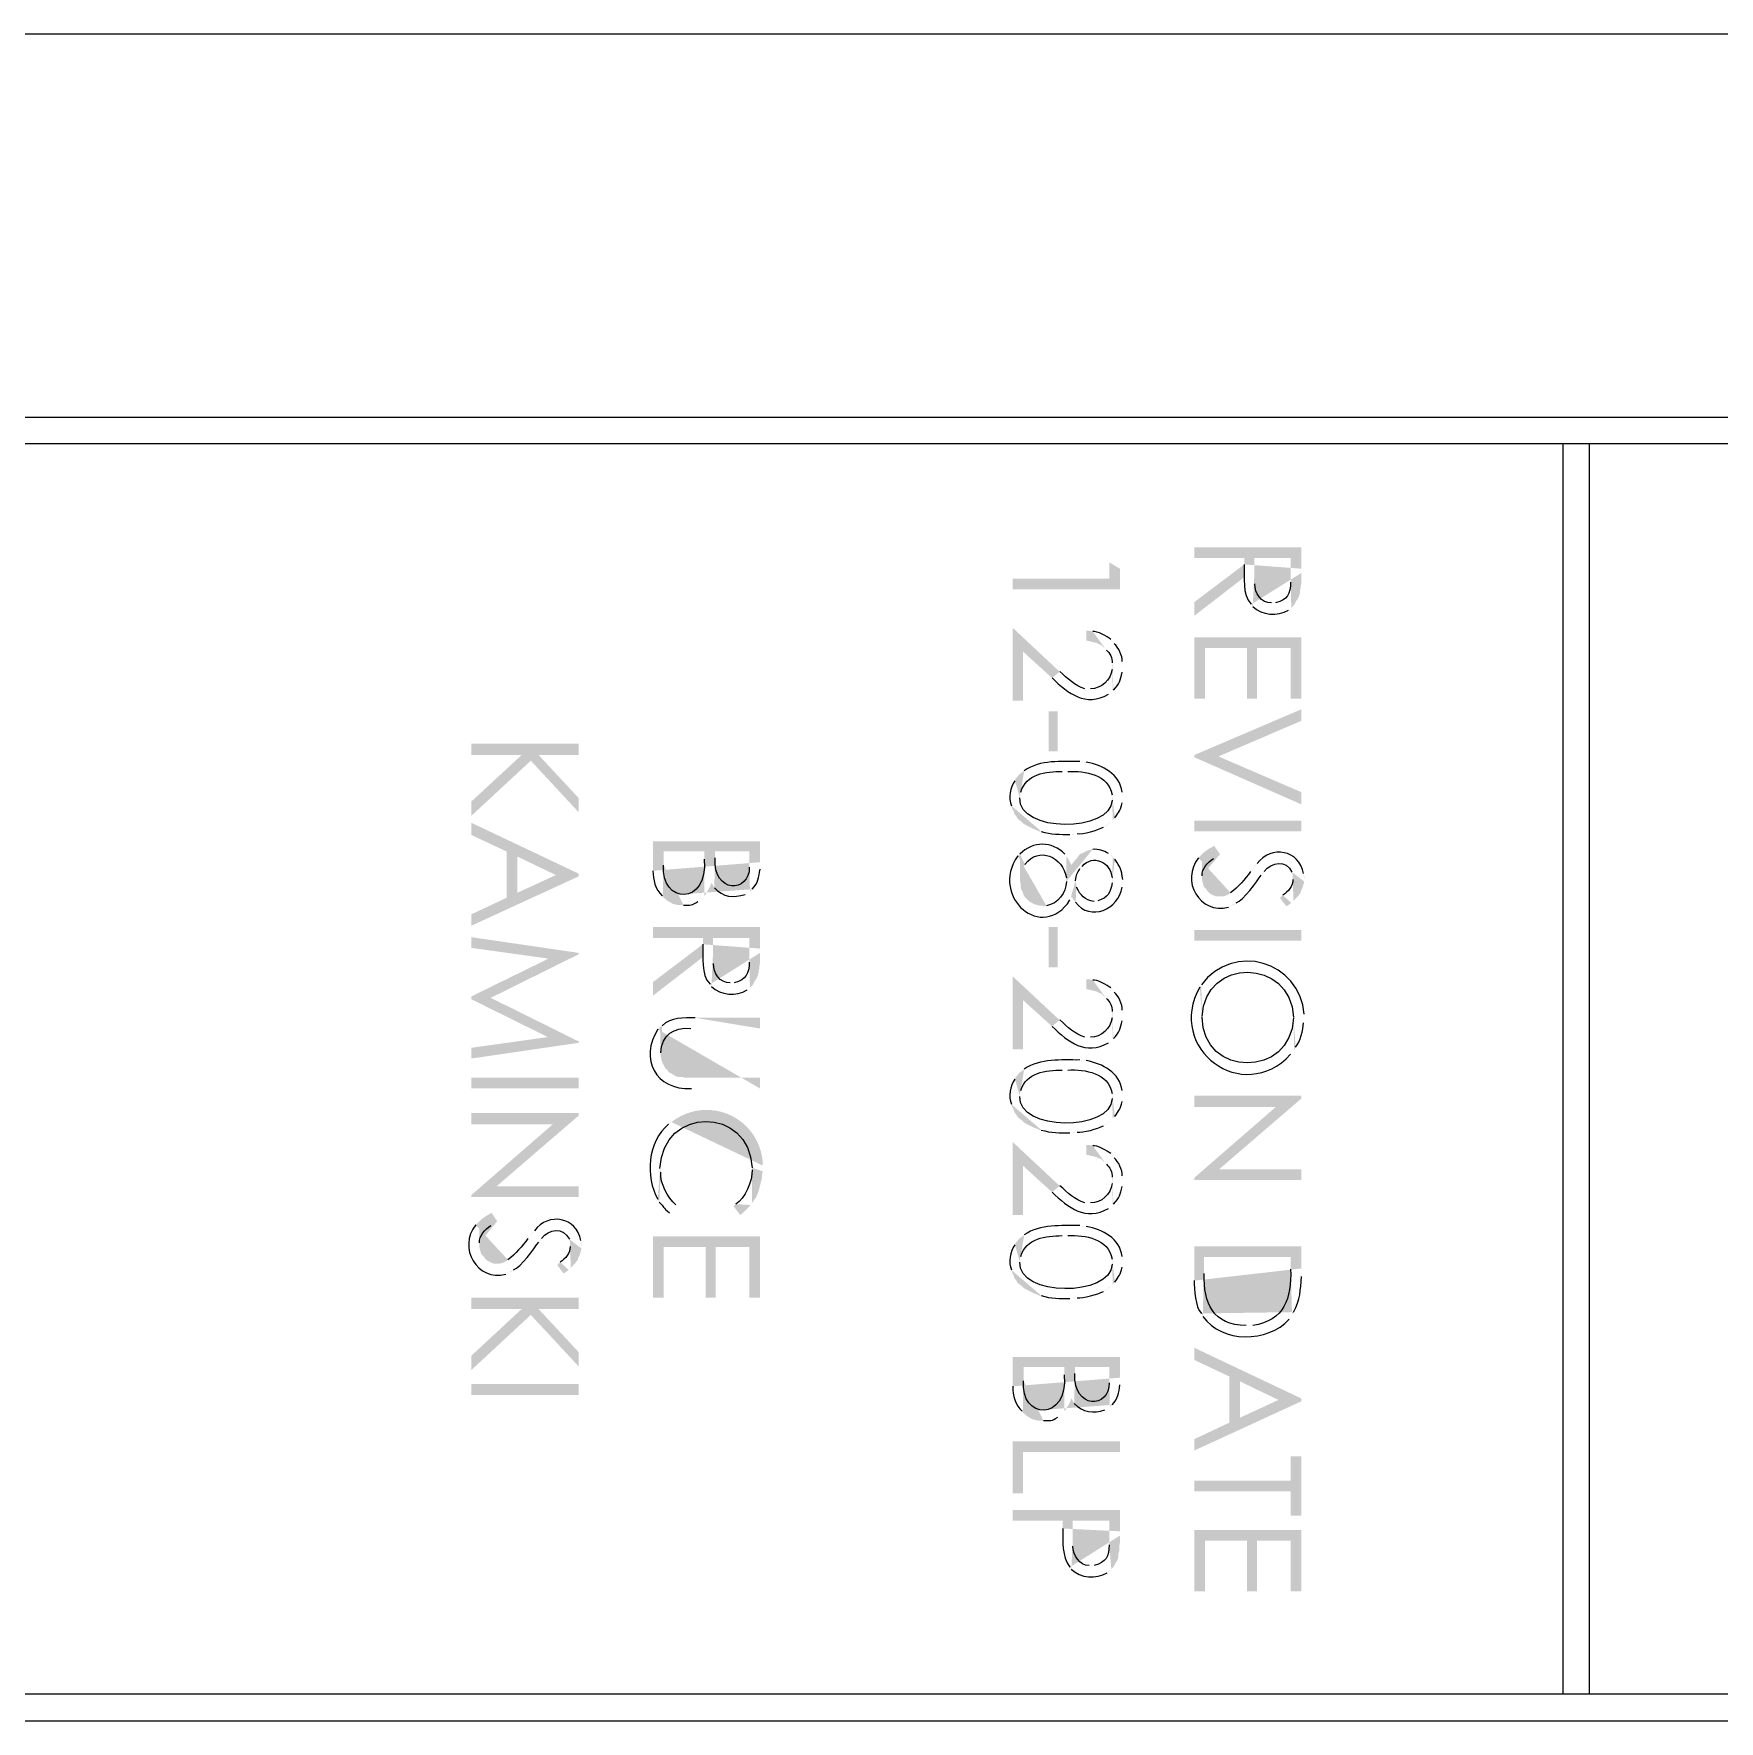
# Model space of a CAD drawing. Header units: inches. Extents: x -167 to 6071, y -6287 to -2731.
# Drawn here: x 1314.3 to 1440.1, y -6287.3 to -6161.3 of the extents above; entities that cross this region are included whole.
import ezdxf

# ---------------------------------------------------------------- set-up
doc = ezdxf.new("R2010")
doc.units = ezdxf.units.IN
doc.header["$LTSCALE"] = 96
doc.header["$MEASUREMENT"] = 0
doc.layers.add('PDF_Geometry', color=7, linetype='Continuous', true_color=0x4a4a4a)
doc.layers.add('PDF_Solid Fills', color=7, linetype='Continuous')

msp = doc.modelspace()

# ---------------------------------------------------------------- hatches: boundary and pattern name
at = {"layer": 'PDF_Solid Fills', "transparency": 33554559}
h = msp.add_hatch(color=256, dxfattribs=at)
h.paths.add_polyline_path([(1408.92, -6201.22), (1408.92, -6199.62), (1400.92, -6199.62), (1400.92, -6200.42), (1404.65, -6200.42), (1404.65, -6200.9)], flags=0)
h.paths.add_polyline_path([(1405.18, -6203.88), (1405.29, -6204.04), (1405.4, -6201.8), (1405.4, -6200.42), (1408.12, -6200.42), (1408.12, -6201.8), (1408.17, -6204.15), (1408.33, -6203.99), (1408.44, -6203.83), (1408.54, -6203.62), (1408.65, -6203.46), (1408.76, -6203.24), (1408.81, -6203.03), (1408.81, -6202.87), (1408.86, -6202.71), (1408.86, -6202.55), (1408.92, -6202.34), (1408.92, -6201.54)], flags=0)
for points in [[(1395.37, -6202.76), (1395.37, -6201.22), (1394.57, -6200.74), (1394.57, -6201.96), (1387.37, -6201.96), (1387.37, -6202.76)], [(1408.92, -6210.92), (1408.92, -6206.34), (1400.92, -6206.34), (1400.92, -6210.92), (1401.72, -6210.92), (1401.72, -6207.14), (1404.86, -6207.14), (1404.86, -6210.92), (1405.61, -6210.92), (1405.61, -6207.14), (1408.12, -6207.14), (1408.12, -6210.92)], [(1354.94, -6215.14), (1354.94, -6214.28), (1346.94, -6214.28), (1346.94, -6215.14), (1350.68, -6215.14), (1351.37, -6215.56), (1351.96, -6215.14)], [(1408.92, -6218.82), (1408.92, -6217.91), (1402.73, -6215.24), (1400.92, -6215.14), (1400.92, -6215.3)], [(1354.94, -6224.2), (1354.94, -6223.99), (1346.94, -6220.2), (1346.94, -6221.11), (1349.56, -6222.34), (1349.56, -6225.8), (1350.36, -6222.71), (1353.24, -6224.1)], [(1354.94, -6224.2), (1353.24, -6224.1), (1350.36, -6225.43), (1350.36, -6222.71), (1349.56, -6225.8), (1346.94, -6227.03), (1346.94, -6227.88)], [(1354.94, -6230.02), (1354.94, -6229.91), (1346.94, -6228.74), (1346.94, -6229.54), (1352.7, -6230.34)], [(1354.94, -6236.63), (1354.94, -6236.52), (1348.38, -6233.27), (1346.94, -6233.16), (1346.94, -6233.38), (1352.65, -6236.2)], [(1408.92, -6240.79), (1408.92, -6240.58), (1400.92, -6240.58), (1400.92, -6241.43), (1407, -6241.43)], [(1354.94, -6242.07), (1354.94, -6241.86), (1346.94, -6241.86), (1346.94, -6242.71), (1353.02, -6242.71)], [(1408.92, -6246.87), (1408.92, -6246.07), (1402.78, -6246.07), (1400.92, -6246.71), (1400.92, -6246.87)], [(1354.94, -6248.15), (1354.94, -6247.35), (1348.81, -6247.35), (1346.94, -6247.99), (1346.94, -6248.15)], [(1368.49, -6255.67), (1368.49, -6251.08), (1360.49, -6251.08), (1360.49, -6255.67), (1361.29, -6255.67), (1361.29, -6251.88), (1364.44, -6251.88), (1364.44, -6255.67), (1365.18, -6255.67), (1365.18, -6251.88), (1367.69, -6251.88), (1367.69, -6255.67)], [(1354.94, -6256.52), (1354.94, -6255.67), (1346.94, -6255.67), (1346.94, -6256.52), (1350.68, -6256.52), (1351.37, -6256.95), (1351.96, -6256.52)], [(1408.92, -6263.4), (1408.92, -6263.19), (1400.92, -6259.4), (1400.92, -6260.31), (1403.53, -6261.54), (1403.53, -6265), (1404.33, -6261.91), (1407.21, -6263.3)], [(1408.92, -6263.4), (1407.21, -6263.3), (1404.33, -6264.63), (1404.33, -6261.91), (1403.53, -6265), (1400.92, -6266.23), (1400.92, -6267.08)], [(1395.37, -6267.19), (1395.37, -6266.39), (1387.37, -6266.39), (1387.37, -6270.28), (1388.12, -6270.28), (1388.12, -6267.19)], [(1408.92, -6271.94), (1408.92, -6267.51), (1408.12, -6267.51), (1408.12, -6269.32), (1400.92, -6269.32), (1400.92, -6270.12), (1408.12, -6270.12), (1408.12, -6271.94)], [(1408.92, -6277.59), (1408.92, -6273), (1400.92, -6273), (1400.92, -6277.59), (1401.72, -6277.59), (1401.72, -6273.8), (1404.86, -6273.8), (1404.86, -6277.59), (1405.61, -6277.59), (1405.61, -6273.8), (1408.12, -6273.8), (1408.12, -6277.59)]]:
    msp.add_hatch(color=256, dxfattribs=at).paths.add_polyline_path(points)
h = msp.add_hatch(color=256, dxfattribs=at)
h.paths.add_polyline_path([(1408.17, -6204.15), (1408.12, -6201.8), (1408.12, -6202.23)], flags=0)
h.paths.add_polyline_path([(1407, -6203.78), (1406.68, -6203.78)], flags=0)
h.paths.add_polyline_path([(1405.45, -6202.34), (1405.4, -6202.07), (1405.4, -6201.8), (1405.29, -6204.04)], flags=0)
h.paths.add_polyline_path([(1407.96, -6204.31), (1408.12, -6204.2)], flags=0)
h = msp.add_hatch(color=256, dxfattribs=at)
h.paths.add_polyline_path([(1394.84, -6210.28), (1394.84, -6208.47), (1394.84, -6208.52), (1394.78, -6208.74)], flags=0)
h.paths.add_polyline_path([(1393.18, -6210.18), (1392.76, -6210.18)], flags=0)
h.paths.add_polyline_path([(1390.89, -6208.9), (1390.68, -6208.74), (1387.37, -6205.64), (1387.37, -6211.08), (1388.12, -6211.08), (1388.12, -6207.4), (1390.3, -6209.38)], flags=0)
h.paths.add_polyline_path([(1394.52, -6210.6), (1394.68, -6210.44)], flags=0)
h = msp.add_hatch(color=256, dxfattribs=at)
h.paths.add_polyline_path([(1395.58, -6208.52), (1395.58, -6208.36), (1395.53, -6208.15)], flags=0)
h.paths.add_polyline_path([(1394.94, -6206.82), (1394.78, -6206.66), (1394.68, -6206.5)], flags=0)
h.paths.add_polyline_path([(1393.34, -6205.91), (1393.08, -6205.86), (1392.86, -6205.86), (1392.86, -6206.6), (1392.92, -6206.6), (1393.18, -6206.66), (1393.4, -6206.71), (1393.61, -6206.76), (1393.82, -6206.87), (1393.98, -6206.92), (1394.14, -6207.08), (1394.3, -6207.19), (1394.36, -6207.3)], flags=0)
h.paths.add_polyline_path([(1394.78, -6208.26), (1394.84, -6208.47), (1394.84, -6210.28), (1394.89, -6210.28)], flags=0)
h.paths.add_polyline_path([(1395.53, -6208.95), (1395.58, -6208.74)], flags=0)
h = msp.add_hatch(color=256, dxfattribs=at)
h.paths.add_polyline_path([(1395.58, -6218.28), (1395.58, -6218.12), (1395.53, -6217.91)], flags=0)
h.paths.add_polyline_path([(1392.86, -6215.67), (1392.65, -6215.67), (1392.38, -6215.62)], flags=0)
h.paths.add_polyline_path([(1388.22, -6216.31), (1388.01, -6216.47), (1387.85, -6216.58), (1387.9, -6218.34), (1387.9, -6218.12), (1387.96, -6217.91)], flags=0)
h.paths.add_polyline_path([(1391.05, -6216.36), (1391.48, -6216.36)], flags=0)
h.paths.add_polyline_path([(1394.78, -6218.12), (1394.84, -6218.34), (1394.84, -6219.99), (1395, -6219.83)], flags=0)
h.paths.add_polyline_path([(1395.53, -6218.71), (1395.58, -6218.5)], flags=0)
h = msp.add_hatch(color=256, dxfattribs=at)
h.paths.add_polyline_path([(1394.84, -6219.99), (1394.84, -6218.34), (1394.78, -6218.5)], flags=0)
h.paths.add_polyline_path([(1387.9, -6218.34), (1387.85, -6216.58), (1387.74, -6216.74), (1387.58, -6216.9), (1387.53, -6217.06)], flags=0)
h.paths.add_polyline_path([(1387.26, -6218.92), (1387.32, -6219.14), (1387.42, -6219.3), (1387.48, -6219.51), (1387.64, -6219.72), (1387.69, -6219.83), (1387.85, -6219.99), (1388.01, -6220.1), (1388.17, -6220.26), (1388.33, -6220.36), (1388.97, -6220.68), (1389.13, -6220.74), (1389.34, -6220.84), (1389.5, -6220.84)], flags=0)
h.paths.add_polyline_path([(1391.64, -6221.06), (1391.9, -6221.06), (1392.17, -6221)], flags=0)
h.paths.add_polyline_path([(1394.14, -6220.52), (1394.36, -6220.42), (1394.52, -6220.26), (1394.73, -6220.15)], flags=0)
h = msp.add_hatch(color=256, dxfattribs=at)
h.paths.add_polyline_path([(1368.49, -6223.14), (1368.49, -6221.59), (1360.49, -6221.59), (1360.49, -6223.78)], flags=0)
h.paths.add_polyline_path([(1361.18, -6225.64), (1361.24, -6225.75), (1361.29, -6222.34), (1364.33, -6222.34), (1364.33, -6225.64), (1364.44, -6225.54), (1364.54, -6225.32), (1364.65, -6225.16), (1364.76, -6224.95), (1364.86, -6224.68), (1364.97, -6224.84), (1365.08, -6225.06), (1365.13, -6222.34), (1367.69, -6222.34), (1367.69, -6223.3), (1367.74, -6225.32), (1367.9, -6225.16)], flags=0)
h.paths.add_polyline_path([(1368.49, -6223.67), (1368.49, -6223.4)], flags=0)
h = msp.add_hatch(color=256, dxfattribs=at)
h.paths.add_polyline_path([(1402.84, -6222.55), (1402.41, -6221.91), (1402.25, -6222.02), (1402.04, -6222.12), (1401.82, -6222.28), (1401.66, -6222.39), (1401.5, -6222.55), (1401.5, -6224.26), (1401.5, -6224.15)], flags=0)
h.paths.add_polyline_path([(1402.36, -6222.87), (1402.57, -6222.71)], flags=0)
h = msp.add_hatch(color=256, dxfattribs=at)
h.paths.add_polyline_path([(1364.33, -6225.64), (1364.33, -6222.82), (1364.33, -6222.92)], flags=0)
h.paths.add_polyline_path([(1361.29, -6223.35), (1361.29, -6222.34), (1361.24, -6225.75), (1361.4, -6225.86), (1361.56, -6226.02), (1361.77, -6226.12), (1361.93, -6226.23), (1362.36, -6226.34), (1362.78, -6226.34)], flags=0)
h.paths.add_polyline_path([(1363.85, -6226.07), (1364.01, -6225.96), (1364.22, -6225.8)], flags=0)
h = msp.add_hatch(color=256, dxfattribs=at)
h.paths.add_polyline_path([(1367.74, -6225.32), (1367.69, -6223.3), (1367.69, -6223.51)], flags=0)
h.paths.add_polyline_path([(1365.13, -6222.82), (1365.13, -6222.34), (1365.08, -6225.06)], flags=0)
h.paths.add_polyline_path([(1367.37, -6225.54), (1367.58, -6225.43)], flags=0)
h = msp.add_hatch(color=256, dxfattribs=at)
h.paths.add_polyline_path([(1394.84, -6222.76), (1394.68, -6222.6), (1394.52, -6222.5)], flags=0)
h.paths.add_polyline_path([(1393.34, -6222.18), (1392.92, -6222.28), (1392.49, -6222.5), (1392.44, -6222.5), (1392.28, -6222.66), (1392.17, -6222.82), (1392.01, -6222.98), (1391.9, -6223.14), (1391.74, -6223.35), (1391.64, -6223.14), (1391.53, -6222.92), (1391.37, -6222.71), (1391.37, -6224.58)], flags=0)
h.paths.add_polyline_path([(1389.88, -6226.39), (1389.66, -6226.44), (1389.61, -6226.39), (1389.4, -6226.39), (1388.97, -6226.28), (1388.81, -6226.18), (1388.6, -6226.07), (1388.44, -6225.91), (1388.28, -6225.75), (1388.17, -6225.59), (1388.12, -6225.38), (1388.01, -6225.22), (1387.96, -6225), (1387.96, -6224.74), (1387.9, -6224.52), (1387.9, -6222.55), (1387.74, -6222.66)], flags=0)
h.paths.add_polyline_path([(1391.64, -6225.96), (1391.74, -6225.7), (1391.8, -6225.75), (1391.9, -6225.96), (1392.06, -6226.12), (1392.06, -6224.52)], flags=0)
h.paths.add_polyline_path([(1392.38, -6223.62), (1392.49, -6223.46), (1392.54, -6223.46)], flags=0)
h.paths.add_polyline_path([(1394.78, -6224.31), (1394.78, -6224.52)], flags=0)
h = msp.add_hatch(color=256, dxfattribs=at)
h.paths.add_polyline_path([(1391.37, -6222.71), (1391.26, -6222.55)], flags=0)
h.paths.add_polyline_path([(1387.9, -6222.55), (1387.9, -6224.52), (1387.9, -6224.36), (1388.01, -6223.94), (1388.06, -6223.72), (1388.12, -6223.51), (1388.17, -6223.51), (1388.28, -6223.3)], flags=0)
h.paths.add_polyline_path([(1391.37, -6224.31), (1391.37, -6224.58)], flags=0)
h = msp.add_hatch(color=256, dxfattribs=at)
h.paths.add_polyline_path([(1395.58, -6224.58), (1395.58, -6224.42)], flags=0)
h.paths.add_polyline_path([(1395, -6222.92), (1394.84, -6222.76), (1394.78, -6224.52), (1394.78, -6224.68)], flags=0)
h.paths.add_polyline_path([(1393.72, -6226.02), (1393.5, -6226.07), (1393.45, -6226.07)], flags=0)
h.paths.add_polyline_path([(1392.12, -6225), (1392.12, -6224.79), (1392.06, -6224.52), (1392.06, -6226.12)], flags=0)
h.paths.add_polyline_path([(1395.53, -6225), (1395.58, -6224.79)], flags=0)
h = msp.add_hatch(color=256, dxfattribs=at)
h.paths.add_polyline_path([(1409.13, -6224.36), (1409.13, -6224.2), (1409.08, -6223.99)], flags=0)
h.paths.add_polyline_path([(1405.61, -6223.24), (1405.45, -6223.4), (1405.13, -6223.83)], flags=0)
h.paths.add_polyline_path([(1403.64, -6225.43), (1403.48, -6225.54), (1403.26, -6225.64), (1403.05, -6225.7), (1402.57, -6225.7), (1402.41, -6225.64), (1402.2, -6225.54), (1402.09, -6225.48), (1401.93, -6225.32), (1401.82, -6225.16), (1401.66, -6225), (1401.61, -6224.9), (1401.56, -6224.68), (1401.5, -6224.47), (1401.5, -6222.55), (1401.34, -6222.71), (1401.24, -6222.82)], flags=0)
h.paths.add_polyline_path([(1403.48, -6226.5), (1403.64, -6226.39), (1403.85, -6226.34), (1404.06, -6226.18)], flags=0)
h.paths.add_polyline_path([(1405.93, -6224.1), (1406.09, -6223.94), (1406.14, -6223.83)], flags=0)
h.paths.add_polyline_path([(1408.22, -6223.88), (1408.28, -6224.1), (1408.28, -6224.31), (1408.33, -6226.02), (1408.65, -6225.7), (1408.76, -6225.54), (1408.86, -6225.43), (1408.86, -6225.38), (1408.92, -6225.22), (1409.02, -6225), (1409.08, -6224.79), (1409.13, -6224.58)], flags=0)
h = msp.add_hatch(color=256, dxfattribs=at)
h.paths.add_polyline_path([(1408.33, -6226.02), (1408.28, -6224.31), (1408.28, -6224.42)], flags=0)
h.paths.add_polyline_path([(1407.53, -6225.59), (1407.32, -6225.8), (1407.8, -6226.44), (1407.96, -6226.34), (1408.17, -6226.18)], flags=0)
h = msp.add_hatch(color=256, dxfattribs=at)
h.paths.add_polyline_path([(1368.49, -6229.59), (1368.49, -6227.99), (1360.49, -6227.99), (1360.49, -6228.79), (1364.22, -6228.79), (1364.22, -6229.27)], flags=0)
h.paths.add_polyline_path([(1364.76, -6232.26), (1364.86, -6232.42), (1364.97, -6230.18), (1364.97, -6228.79), (1367.69, -6228.79), (1367.69, -6230.18), (1367.74, -6232.52), (1367.9, -6232.36), (1368.01, -6232.2), (1368.12, -6231.99), (1368.22, -6231.83), (1368.33, -6231.62), (1368.38, -6231.4), (1368.38, -6231.24), (1368.44, -6231.08), (1368.44, -6230.92), (1368.49, -6230.71), (1368.49, -6229.91)], flags=0)
h = msp.add_hatch(color=256, dxfattribs=at)
h.paths.add_polyline_path([(1367.74, -6232.52), (1367.69, -6230.18), (1367.69, -6230.6)], flags=0)
h.paths.add_polyline_path([(1366.57, -6232.15), (1366.25, -6232.15)], flags=0)
h.paths.add_polyline_path([(1365.02, -6230.71), (1364.97, -6230.44), (1364.97, -6230.18), (1364.86, -6232.42)], flags=0)
h.paths.add_polyline_path([(1367.53, -6232.68), (1367.69, -6232.58)], flags=0)
h = msp.add_hatch(color=256, dxfattribs=at)
h.paths.add_polyline_path([(1394.84, -6236.31), (1394.84, -6234.5), (1394.84, -6234.55), (1394.78, -6234.76)], flags=0)
h.paths.add_polyline_path([(1393.18, -6236.2), (1392.76, -6236.2)], flags=0)
h.paths.add_polyline_path([(1390.89, -6234.92), (1390.68, -6234.76), (1387.37, -6231.67), (1387.37, -6237.11), (1388.12, -6237.11), (1388.12, -6233.43), (1390.3, -6235.4)], flags=0)
h.paths.add_polyline_path([(1394.52, -6236.63), (1394.68, -6236.47)], flags=0)
h = msp.add_hatch(color=256, dxfattribs=at)
h.paths.add_polyline_path([(1395.58, -6234.55), (1395.58, -6234.39), (1395.53, -6234.18)], flags=0)
h.paths.add_polyline_path([(1394.94, -6232.84), (1394.78, -6232.68), (1394.68, -6232.52)], flags=0)
h.paths.add_polyline_path([(1393.34, -6231.94), (1393.08, -6231.88), (1392.86, -6231.88), (1392.86, -6232.63), (1392.92, -6232.63), (1393.18, -6232.68), (1393.61, -6232.79), (1393.82, -6232.9), (1393.98, -6232.95), (1394.14, -6233.11), (1394.3, -6233.22), (1394.36, -6233.32)], flags=0)
h.paths.add_polyline_path([(1394.78, -6234.28), (1394.84, -6234.5), (1394.84, -6236.31), (1394.89, -6236.31)], flags=0)
h.paths.add_polyline_path([(1395.53, -6234.98), (1395.58, -6234.76)], flags=0)
h = msp.add_hatch(color=256, dxfattribs=at)
h.paths.add_polyline_path([(1408.38, -6237.16), (1408.33, -6234.71), (1408.33, -6234.76)], flags=0)
h.paths.add_polyline_path([(1401.5, -6234.71), (1401.45, -6232.31), (1401.34, -6232.47)], flags=0)
h.paths.add_polyline_path([(1408.12, -6237.48), (1408.28, -6237.32)], flags=0)
h = msp.add_hatch(color=256, dxfattribs=at)
h.paths.add_polyline_path([(1409.13, -6234.71), (1409.13, -6234.5)], flags=0)
h.paths.add_polyline_path([(1401.45, -6232.31), (1401.5, -6234.71), (1401.5, -6234.66)], flags=0)
h.paths.add_polyline_path([(1408.33, -6234.71), (1408.38, -6237.16), (1408.49, -6236.95)], flags=0)
h.paths.add_polyline_path([(1409.08, -6235.14), (1409.13, -6234.92)], flags=0)
h = msp.add_hatch(color=256, dxfattribs=at)
h.paths.add_polyline_path([(1368.49, -6240.04), (1368.49, -6239.24), (1362.89, -6239.24), (1362.73, -6239.19), (1362.41, -6239.19), (1362.25, -6239.14), (1362.04, -6239.03), (1361.88, -6238.92), (1361.66, -6238.82), (1361.61, -6238.71), (1361.45, -6238.55), (1361.34, -6238.39), (1361.24, -6238.18), (1361.18, -6238.07), (1361.13, -6237.86), (1361.08, -6237.64), (1361.08, -6237.43), (1361.02, -6235.46), (1360.86, -6235.62)], flags=0)
h.paths.add_polyline_path([(1363.37, -6240.04), (1363.64, -6240.04)], flags=0)
h = msp.add_hatch(color=256, dxfattribs=at)
h.paths.add_polyline_path([(1368.49, -6235.56), (1368.49, -6234.76), (1363.64, -6234.76)], flags=0)
h.paths.add_polyline_path([(1361.18, -6235.35), (1361.02, -6235.46), (1361.08, -6237.43), (1361.08, -6237.38)], flags=0)
h.paths.add_polyline_path([(1363.32, -6235.56), (1363.64, -6235.56)], flags=0)
h = msp.add_hatch(color=256, dxfattribs=at)
h.paths.add_polyline_path([(1395.58, -6240.58), (1395.58, -6240.42), (1395.53, -6240.2)], flags=0)
h.paths.add_polyline_path([(1392.86, -6237.96), (1392.65, -6237.96), (1392.38, -6237.91)], flags=0)
h.paths.add_polyline_path([(1388.22, -6238.6), (1388.01, -6238.76), (1387.85, -6238.87), (1387.9, -6240.63), (1387.9, -6240.42), (1387.96, -6240.2)], flags=0)
h.paths.add_polyline_path([(1391.05, -6238.66), (1391.48, -6238.66)], flags=0)
h.paths.add_polyline_path([(1394.78, -6240.42), (1394.84, -6240.63), (1394.84, -6242.28), (1395, -6242.12)], flags=0)
h.paths.add_polyline_path([(1395.53, -6241), (1395.58, -6240.79)], flags=0)
h = msp.add_hatch(color=256, dxfattribs=at)
h.paths.add_polyline_path([(1394.84, -6242.28), (1394.84, -6240.63), (1394.78, -6240.79)], flags=0)
h.paths.add_polyline_path([(1387.9, -6240.63), (1387.85, -6238.87), (1387.74, -6239.03), (1387.58, -6239.19), (1387.53, -6239.35)], flags=0)
h.paths.add_polyline_path([(1387.26, -6241.22), (1387.32, -6241.43), (1387.42, -6241.59), (1387.48, -6241.8), (1387.64, -6242.02), (1387.69, -6242.12), (1387.85, -6242.28), (1388.01, -6242.39), (1388.17, -6242.55), (1388.33, -6242.66), (1388.97, -6242.98), (1389.13, -6243.03), (1389.34, -6243.14), (1389.5, -6243.14)], flags=0)
h.paths.add_polyline_path([(1391.64, -6243.35), (1391.9, -6243.35), (1392.17, -6243.3)], flags=0)
h.paths.add_polyline_path([(1394.14, -6242.82), (1394.36, -6242.71), (1394.52, -6242.55), (1394.73, -6242.44)], flags=0)
h = msp.add_hatch(color=256, dxfattribs=at)
h.paths.add_polyline_path([(1368.7, -6245.96), (1368.7, -6245.8)], flags=0)
h.paths.add_polyline_path([(1368.7, -6245.8, 0.624003), (1361.88, -6242.55)], flags=0)
h.paths.add_polyline_path([(1361.88, -6242.55), (1361.66, -6242.66), (1361.66, -6242.71)], flags=0)
h.paths.add_polyline_path([(1360.86, -6248.31), (1360.97, -6248.52), (1361.02, -6246.02)], flags=0)
h.paths.add_polyline_path([(1367.9, -6245.96), (1367.9, -6248.58), (1368.01, -6248.42), (1368.17, -6248.2), (1368.28, -6247.99), (1368.28, -6247.94), (1368.38, -6247.72), (1368.44, -6247.51), (1368.54, -6247.08), (1368.6, -6246.87), (1368.65, -6246.66), (1368.65, -6246.44), (1368.7, -6246.23)], flags=0)
h = msp.add_hatch(color=256, dxfattribs=at)
h.paths.add_polyline_path([(1394.84, -6248.68), (1394.84, -6246.87), (1394.84, -6246.92), (1394.78, -6247.14)], flags=0)
h.paths.add_polyline_path([(1393.18, -6248.58), (1392.76, -6248.58)], flags=0)
h.paths.add_polyline_path([(1390.89, -6247.3), (1390.68, -6247.14), (1387.37, -6244.04), (1387.37, -6249.48), (1388.12, -6249.48), (1388.12, -6245.8), (1390.3, -6247.78)], flags=0)
h.paths.add_polyline_path([(1394.52, -6249), (1394.68, -6248.84)], flags=0)
h = msp.add_hatch(color=256, dxfattribs=at)
h.paths.add_polyline_path([(1395.58, -6246.92), (1395.58, -6246.76), (1395.53, -6246.55)], flags=0)
h.paths.add_polyline_path([(1394.94, -6245.22), (1394.78, -6245.06), (1394.68, -6244.9)], flags=0)
h.paths.add_polyline_path([(1393.34, -6244.31), (1393.08, -6244.26), (1392.86, -6244.26), (1392.86, -6245), (1392.92, -6245), (1393.18, -6245.06), (1393.61, -6245.16), (1393.82, -6245.27), (1393.98, -6245.32), (1394.14, -6245.48), (1394.3, -6245.59), (1394.36, -6245.7)], flags=0)
h.paths.add_polyline_path([(1394.78, -6246.66), (1394.84, -6246.87), (1394.84, -6248.68), (1394.89, -6248.68)], flags=0)
h.paths.add_polyline_path([(1395.53, -6247.35), (1395.58, -6247.14)], flags=0)
h = msp.add_hatch(color=256, dxfattribs=at)
h.paths.add_polyline_path([(1362.36, -6248.84), (1362.2, -6248.74)], flags=0)
h.paths.add_polyline_path([(1361.08, -6246.28), (1361.02, -6246.02), (1360.97, -6248.52)], flags=0)
h.paths.add_polyline_path([(1361.72, -6249.32), (1361.88, -6249.48)], flags=0)
h = msp.add_hatch(color=256, dxfattribs=at)
h.paths.add_polyline_path([(1367.9, -6248.58), (1367.9, -6245.96), (1367.9, -6246.12)], flags=0)
h.paths.add_polyline_path([(1366.68, -6248.68), (1366.52, -6248.84), (1367, -6249.48), (1367.16, -6249.38), (1367.32, -6249.22), (1367.64, -6248.9), (1367.8, -6248.74)], flags=0)
h = msp.add_hatch(color=256, dxfattribs=at)
h.paths.add_polyline_path([(1348.86, -6249.96), (1348.44, -6249.32), (1348.28, -6249.43), (1348.06, -6249.54), (1347.85, -6249.7), (1347.69, -6249.8), (1347.53, -6249.96), (1347.53, -6251.67), (1347.53, -6251.56)], flags=0)
h.paths.add_polyline_path([(1348.38, -6250.28), (1348.6, -6250.12)], flags=0)
h = msp.add_hatch(color=256, dxfattribs=at)
h.paths.add_polyline_path([(1355.16, -6251.78), (1355.16, -6251.62), (1355.1, -6251.4)], flags=0)
h.paths.add_polyline_path([(1351.64, -6250.66), (1351.48, -6250.82), (1351.32, -6251.03), (1351.16, -6251.24)], flags=0)
h.paths.add_polyline_path([(1349.66, -6252.84), (1349.5, -6252.95), (1349.29, -6253.06), (1349.08, -6253.11), (1348.6, -6253.11), (1348.44, -6253.06), (1348.22, -6252.95), (1348.12, -6252.9), (1347.96, -6252.74), (1347.85, -6252.58), (1347.69, -6252.42), (1347.64, -6252.31), (1347.53, -6251.88), (1347.53, -6249.96), (1347.26, -6250.23)], flags=0)
h.paths.add_polyline_path([(1349.5, -6253.91), (1349.66, -6253.8), (1349.88, -6253.75), (1350.09, -6253.59)], flags=0)
h.paths.add_polyline_path([(1351.96, -6251.51), (1352.12, -6251.35), (1352.17, -6251.24)], flags=0)
h.paths.add_polyline_path([(1354.25, -6251.3), (1354.3, -6251.51), (1354.3, -6251.72), (1354.36, -6253.43), (1354.52, -6253.27), (1354.68, -6253.11), (1354.78, -6252.95), (1354.89, -6252.84), (1354.89, -6252.79), (1354.94, -6252.63), (1355.05, -6252.42), (1355.1, -6252.2), (1355.16, -6251.99)], flags=0)
h = msp.add_hatch(color=256, dxfattribs=at)
h.paths.add_polyline_path([(1395.58, -6252.95), (1395.58, -6252.79), (1395.53, -6252.58)], flags=0)
h.paths.add_polyline_path([(1392.86, -6250.34), (1392.65, -6250.34), (1392.38, -6250.28)], flags=0)
h.paths.add_polyline_path([(1388.22, -6250.98), (1388.01, -6251.14), (1387.85, -6251.24), (1387.9, -6253), (1387.9, -6252.79), (1387.96, -6252.58)], flags=0)
h.paths.add_polyline_path([(1391.05, -6251.03), (1391.48, -6251.03)], flags=0)
h.paths.add_polyline_path([(1394.78, -6252.79), (1394.84, -6253), (1394.84, -6254.66), (1395, -6254.5)], flags=0)
h.paths.add_polyline_path([(1395.53, -6253.38), (1395.58, -6253.16)], flags=0)
h = msp.add_hatch(color=256, dxfattribs=at)
h.paths.add_polyline_path([(1354.36, -6253.43), (1354.3, -6251.72), (1354.3, -6251.83)], flags=0)
h.paths.add_polyline_path([(1353.56, -6253), (1353.34, -6253.22), (1353.82, -6253.86), (1353.98, -6253.75), (1354.2, -6253.59)], flags=0)
h = msp.add_hatch(color=256, dxfattribs=at)
h.paths.add_polyline_path([(1394.84, -6254.66), (1394.84, -6253), (1394.78, -6253.16)], flags=0)
h.paths.add_polyline_path([(1387.9, -6253), (1387.85, -6251.24), (1387.74, -6251.4), (1387.58, -6251.56), (1387.53, -6251.72)], flags=0)
h.paths.add_polyline_path([(1387.26, -6253.59), (1387.32, -6253.8), (1387.42, -6253.96), (1387.48, -6254.18), (1387.64, -6254.39), (1387.69, -6254.5), (1387.85, -6254.66), (1388.01, -6254.76), (1388.17, -6254.92), (1388.33, -6255.03), (1388.97, -6255.35), (1389.13, -6255.4), (1389.34, -6255.51), (1389.5, -6255.51)], flags=0)
h.paths.add_polyline_path([(1391.64, -6255.72), (1391.9, -6255.72), (1392.17, -6255.67)], flags=0)
h.paths.add_polyline_path([(1394.14, -6255.19), (1394.36, -6255.08), (1394.52, -6254.92), (1394.73, -6254.82)], flags=0)
h = msp.add_hatch(color=256, dxfattribs=at)
h.paths.add_polyline_path([(1408.92, -6253.48), (1408.92, -6251.83), (1400.92, -6251.83), (1400.92, -6254.39)], flags=0)
h.paths.add_polyline_path([(1401.45, -6256.84), (1401.56, -6257.06), (1401.66, -6252.63), (1408.12, -6252.63), (1408.12, -6253.16), (1408.22, -6256.9), (1408.33, -6256.74)], flags=0)
h.paths.add_polyline_path([(1408.92, -6254.07), (1408.92, -6253.8)], flags=0)
h = msp.add_hatch(color=256, dxfattribs=at)
h.paths.add_polyline_path([(1408.22, -6256.9), (1408.12, -6253.16), (1408.12, -6253.54)], flags=0)
h.paths.add_polyline_path([(1405.29, -6257.75), (1404.81, -6257.75)], flags=0)
h.paths.add_polyline_path([(1401.66, -6253.86), (1401.66, -6252.63), (1401.56, -6257.06)], flags=0)
h.paths.add_polyline_path([(1408.01, -6257.27), (1408.12, -6257.06)], flags=0)
h = msp.add_hatch(color=256, dxfattribs=at)
h.paths.add_polyline_path([(1395.37, -6261.64), (1395.37, -6260.1), (1387.37, -6260.1), (1387.37, -6262.28)], flags=0)
h.paths.add_polyline_path([(1388.06, -6264.15), (1388.12, -6264.26), (1388.17, -6260.84), (1391.21, -6260.84), (1391.21, -6264.15), (1391.32, -6264.04), (1391.42, -6263.83), (1391.53, -6263.67), (1391.64, -6263.46), (1391.74, -6263.19), (1391.85, -6263.35), (1391.96, -6263.56), (1392.01, -6260.84), (1394.57, -6260.84), (1394.57, -6261.8), (1394.62, -6263.83), (1394.78, -6263.67)], flags=0)
h.paths.add_polyline_path([(1395.37, -6262.18), (1395.37, -6261.91)], flags=0)
h = msp.add_hatch(color=256, dxfattribs=at)
h.paths.add_polyline_path([(1391.21, -6264.15), (1391.21, -6261.32), (1391.21, -6261.43)], flags=0)
h.paths.add_polyline_path([(1388.17, -6261.86), (1388.17, -6260.84), (1388.12, -6264.26), (1388.28, -6264.36), (1388.44, -6264.52), (1388.65, -6264.63), (1388.81, -6264.74), (1389.24, -6264.84), (1389.66, -6264.84)], flags=0)
h.paths.add_polyline_path([(1390.73, -6264.58), (1390.89, -6264.47), (1391.1, -6264.31)], flags=0)
h = msp.add_hatch(color=256, dxfattribs=at)
h.paths.add_polyline_path([(1394.62, -6263.83), (1394.57, -6261.8), (1394.57, -6262.02)], flags=0)
h.paths.add_polyline_path([(1392.01, -6261.32), (1392.01, -6260.84), (1391.96, -6263.56)], flags=0)
h.paths.add_polyline_path([(1394.25, -6264.04), (1394.46, -6263.94)], flags=0)
h = msp.add_hatch(color=256, dxfattribs=at)
h.paths.add_polyline_path([(1395.37, -6273.11), (1395.37, -6271.51), (1387.37, -6271.51), (1387.37, -6272.31), (1391.1, -6272.31), (1391.1, -6272.9)], flags=0)
h.paths.add_polyline_path([(1391.64, -6275.78), (1391.74, -6275.94), (1391.85, -6273.7), (1391.85, -6272.31), (1394.57, -6272.31), (1394.57, -6273.75), (1394.73, -6275.94), (1394.89, -6275.78), (1395, -6275.56), (1395.1, -6275.4), (1395.21, -6275.19), (1395.26, -6274.98), (1395.26, -6274.76), (1395.32, -6274.6), (1395.32, -6274.23), (1395.37, -6273.96), (1395.37, -6273.43)], flags=0)
h = msp.add_hatch(color=256, dxfattribs=at)
h.paths.add_polyline_path([(1394.73, -6275.94), (1394.57, -6273.75), (1394.57, -6274.12)], flags=0)
h.paths.add_polyline_path([(1393.45, -6275.67), (1393.08, -6275.67)], flags=0)
h.paths.add_polyline_path([(1391.85, -6274.23), (1391.85, -6273.7), (1391.74, -6275.94)], flags=0)
h.paths.add_polyline_path([(1394.41, -6276.2), (1394.57, -6276.1), (1394.57, -6276.04)], flags=0)

# ---------------------------------------------------------------- linework, layer by layer
at = {"layer": 'PDF_Geometry'}
msp.add_lwpolyline([(-112.1, -6161.27), (1695.9, -6161.27)], dxfattribs=at)
at = {"layer": 'PDF_Geometry', "color": 7}
for points in [[(774.04, -6189.91), (1748.7, -6189.91), (1748.7, -6287.3), (774.04, -6287.3)], [(776.06, -6285.27), (776.06, -6191.88), (1746.73, -6191.88), (1746.73, -6285.27)]]:
    msp.add_lwpolyline(points, close=True, dxfattribs=at)
for points in [[(1428.44, -6191.88), (1428.44, -6285.27)], [(1430.41, -6191.88), (1430.41, -6285.27)]]:
    msp.add_lwpolyline(points, dxfattribs=at)
at = {"layer": 'PDF_Geometry'}
for points in [[(1404.65, -6200.9), (1404.7, -6201.86), (1404.46, -6203.12), (1405.18, -6203.88)], [(1406.68, -6203.78), (1405.93, -6203.8), (1405.41, -6203.04), (1405.45, -6202.34)], [(1408.12, -6202.23), (1408.1, -6203.1), (1407.9, -6203.53), (1407, -6203.78)], [(1405.29, -6204.04), (1405.98, -6204.72), (1407.14, -6204.8), (1407.96, -6204.31)], [(1394.68, -6206.5), (1394.45, -6206.3), (1393.64, -6205.86), (1393.34, -6205.91)], [(1394.36, -6207.3), (1394.61, -6207.49), (1394.84, -6207.93), (1394.78, -6208.26)], [(1395.53, -6208.15), (1395.58, -6207.74), (1395.25, -6207.08), (1394.94, -6206.82)], [(1392.76, -6210.18), (1392.01, -6209.97), (1391.44, -6209.41), (1390.89, -6208.9)], [(1394.78, -6208.74), (1394.7, -6209.52), (1393.98, -6210.21), (1393.18, -6210.18)], [(1394.89, -6210.28), (1395.35, -6209.82), (1395.39, -6209.55), (1395.53, -6208.95)], [(1390.3, -6209.38), (1391.53, -6210.56), (1392.79, -6211.56), (1394.52, -6210.6)], [(1392.38, -6215.62), (1390.97, -6215.64), (1389.44, -6215.46), (1388.22, -6216.31)], [(1387.96, -6217.91), (1388.38, -6216.55), (1389.83, -6216.36), (1391.05, -6216.36)], [(1391.48, -6216.36), (1392.76, -6216.32), (1394.55, -6216.56), (1394.78, -6218.12)], [(1395.53, -6217.91), (1395.39, -6216.56), (1394.06, -6215.9), (1392.86, -6215.67)], [(1387.53, -6217.06), (1387.18, -6217.55), (1387.04, -6218.35), (1387.26, -6218.92)], [(1394.78, -6218.5), (1394.72, -6220.98), (1387.72, -6220.94), (1387.9, -6218.34)], [(1395, -6219.83), (1395.31, -6219.33), (1395.41, -6219.32), (1395.53, -6218.71)], [(1392.17, -6221), (1392.63, -6221.08), (1393.71, -6220.74), (1394.14, -6220.52)], [(1391.26, -6222.55), (1390.29, -6221.54), (1388.86, -6221.55), (1387.9, -6222.55)], [(1388.28, -6223.3), (1389.31, -6221.93), (1391.11, -6222.73), (1391.37, -6224.31)], [(1389.5, -6220.84), (1390.2, -6221.06), (1390.91, -6221.07), (1391.64, -6221.06)], [(1409.08, -6223.99), (1408.79, -6222.21), (1406.66, -6221.86), (1405.61, -6223.24)], [(1364.33, -6222.92), (1364.65, -6226.43), (1361.02, -6226.27), (1361.29, -6223.35)], [(1367.69, -6223.51), (1367.75, -6225.43), (1364.97, -6225.53), (1365.13, -6222.82)], [(1387.74, -6222.66), (1385.59, -6225.81), (1389.64, -6229.13), (1391.64, -6225.96)], [(1392.54, -6223.46), (1393.36, -6222.5), (1394.68, -6223.13), (1394.78, -6224.31)], [(1394.52, -6222.5), (1394.12, -6222.28), (1393.8, -6222.14), (1393.34, -6222.18)], [(1395.58, -6224.42), (1395.49, -6223.7), (1395.41, -6223.52), (1395, -6222.92)], [(1401.24, -6222.82), (1399.87, -6224.52), (1401.32, -6227.06), (1403.48, -6226.5)], [(1401.5, -6224.15), (1401.5, -6223.6), (1401.92, -6223.15), (1402.36, -6222.87)], [(1406.14, -6223.83), (1406.72, -6223.11), (1407.76, -6222.93), (1408.22, -6223.88)], [(1360.49, -6223.78), (1360.49, -6224.45), (1360.67, -6225.18), (1361.18, -6225.64)], [(1367.9, -6225.16), (1368.36, -6224.69), (1368.41, -6224.26), (1368.49, -6223.67)], [(1392.06, -6224.52), (1392.09, -6224.06), (1392.2, -6223.97), (1392.38, -6223.62)], [(1405.13, -6223.83), (1404.68, -6224.41), (1404.23, -6224.99), (1403.64, -6225.43)], [(1404.06, -6226.18), (1404.6, -6225.99), (1405.6, -6224.57), (1405.93, -6224.1)], [(1408.28, -6224.42), (1408.33, -6224.92), (1407.92, -6225.35), (1407.53, -6225.59)], [(1365.08, -6225.06), (1365.72, -6225.74), (1366.5, -6225.84), (1367.37, -6225.54)], [(1391.37, -6224.58), (1391.36, -6225.43), (1390.74, -6226.25), (1389.88, -6226.39)], [(1392.06, -6226.12), (1393.14, -6227.61), (1395.28, -6226.65), (1395.53, -6225)], [(1393.45, -6226.07), (1392.7, -6225.95), (1392.45, -6225.64), (1392.12, -6225)], [(1394.78, -6224.68), (1394.66, -6225.43), (1394.48, -6225.78), (1393.72, -6226.02)], [(1362.78, -6226.34), (1363.31, -6226.33), (1363.38, -6226.4), (1363.85, -6226.07)], [(1364.22, -6229.27), (1364.28, -6230.23), (1364.03, -6231.49), (1364.76, -6232.26)], [(1409.13, -6234.5), (1408.84, -6230.51), (1403.81, -6229.07), (1401.45, -6232.31)], [(1366.25, -6232.15), (1365.51, -6232.17), (1364.98, -6231.41), (1365.02, -6230.71)], [(1367.69, -6230.6), (1367.67, -6231.48), (1367.48, -6231.9), (1366.57, -6232.15)], [(1401.5, -6234.66), (1401.72, -6230.22), (1408.14, -6230.28), (1408.33, -6234.71)], [(1394.68, -6232.52), (1394.45, -6232.33), (1393.64, -6231.89), (1393.34, -6231.94)], [(1364.86, -6232.42), (1365.56, -6233.1), (1366.71, -6233.17), (1367.53, -6232.68)], [(1395.53, -6234.18), (1395.58, -6233.76), (1395.25, -6233.11), (1394.94, -6232.84)], [(1401.34, -6232.47), (1398.74, -6237.07), (1404.58, -6241.35), (1408.12, -6237.48)], [(1394.36, -6233.32), (1394.61, -6233.52), (1394.84, -6233.96), (1394.78, -6234.28)], [(1360.86, -6235.62), (1359.46, -6237.8), (1360.68, -6240.19), (1363.37, -6240.04)], [(1361.08, -6237.38), (1361.15, -6236.05), (1362.04, -6235.42), (1363.32, -6235.56)], [(1363.64, -6234.76), (1362.79, -6234.75), (1361.83, -6234.73), (1361.18, -6235.35)], [(1390.3, -6235.4), (1391.53, -6236.58), (1392.79, -6237.59), (1394.52, -6236.63)], [(1392.76, -6236.2), (1392.01, -6235.99), (1391.44, -6235.44), (1390.89, -6234.92)], [(1394.78, -6234.76), (1394.7, -6235.54), (1393.98, -6236.24), (1393.18, -6236.2)], [(1394.89, -6236.31), (1395.35, -6235.85), (1395.39, -6235.57), (1395.53, -6234.98)], [(1408.33, -6234.76), (1408.17, -6239.27), (1401.56, -6239.26), (1401.5, -6234.71)], [(1408.49, -6236.95), (1408.84, -6236.55), (1409.06, -6235.66), (1409.08, -6235.14)], [(1392.38, -6237.91), (1390.97, -6237.93), (1389.44, -6237.76), (1388.22, -6238.6)], [(1395.53, -6240.2), (1395.39, -6238.85), (1394.06, -6238.19), (1392.86, -6237.96)], [(1387.53, -6239.35), (1387.18, -6239.84), (1387.04, -6240.64), (1387.26, -6241.22)], [(1387.96, -6240.2), (1388.38, -6238.84), (1389.83, -6238.66), (1391.05, -6238.66)], [(1391.48, -6238.66), (1392.76, -6238.61), (1394.55, -6238.86), (1394.78, -6240.42)], [(1394.78, -6240.79), (1394.72, -6243.27), (1387.72, -6243.24), (1387.9, -6240.63)], [(1361.02, -6246.02), (1361.18, -6241.34), (1367.7, -6241.33), (1367.9, -6245.96)], [(1395, -6242.12), (1395.31, -6241.63), (1395.41, -6241.62), (1395.53, -6241)], [(1361.66, -6242.71), (1360.08, -6244.02), (1359.91, -6246.62), (1360.86, -6248.31)], [(1389.5, -6243.14), (1390.2, -6243.36), (1390.91, -6243.37), (1391.64, -6243.35)], [(1392.17, -6243.3), (1392.63, -6243.37), (1393.71, -6243.03), (1394.14, -6242.82)], [(1394.68, -6244.9), (1394.45, -6244.7), (1393.64, -6244.26), (1393.34, -6244.31)], [(1394.36, -6245.7), (1394.61, -6245.89), (1394.84, -6246.33), (1394.78, -6246.66)], [(1395.53, -6246.55), (1395.58, -6246.14), (1395.25, -6245.48), (1394.94, -6245.22)], [(1362.2, -6248.74), (1361.6, -6248.12), (1361.01, -6247.18), (1361.08, -6246.28)], [(1367.9, -6246.12), (1367.94, -6246.94), (1367.37, -6248.28), (1366.68, -6248.68)], [(1394.78, -6247.14), (1394.7, -6247.92), (1393.98, -6248.61), (1393.18, -6248.58)], [(1390.3, -6247.78), (1391.53, -6248.96), (1392.79, -6249.96), (1394.52, -6249)], [(1392.76, -6248.58), (1392.01, -6248.37), (1391.44, -6247.81), (1390.89, -6247.3)], [(1394.89, -6248.68), (1395.35, -6248.22), (1395.39, -6247.95), (1395.53, -6247.35)], [(1355.1, -6251.4), (1354.81, -6249.62), (1352.68, -6249.27), (1351.64, -6250.66)], [(1360.97, -6248.52), (1361.36, -6248.92), (1361.18, -6248.89), (1361.72, -6249.32)], [(1347.26, -6250.23), (1345.9, -6251.93), (1347.35, -6254.47), (1349.5, -6253.91)], [(1347.53, -6251.56), (1347.53, -6251.02), (1347.95, -6250.56), (1348.38, -6250.28)], [(1352.17, -6251.24), (1352.74, -6250.52), (1353.78, -6250.34), (1354.25, -6251.3)], [(1392.38, -6250.28), (1390.97, -6250.3), (1389.44, -6250.13), (1388.22, -6250.98)], [(1395.53, -6252.58), (1395.39, -6251.22), (1394.06, -6250.57), (1392.86, -6250.34)], [(1351.16, -6251.24), (1350.71, -6251.82), (1350.25, -6252.41), (1349.66, -6252.84)], [(1350.09, -6253.59), (1350.63, -6253.4), (1351.63, -6251.98), (1351.96, -6251.51)], [(1354.3, -6251.83), (1354.35, -6252.33), (1353.95, -6252.76), (1353.56, -6253)], [(1387.53, -6251.72), (1387.18, -6252.21), (1387.04, -6253.02), (1387.26, -6253.59)], [(1387.96, -6252.58), (1388.38, -6251.22), (1389.83, -6251.03), (1391.05, -6251.03)], [(1391.48, -6251.03), (1392.76, -6250.98), (1394.55, -6251.23), (1394.78, -6252.79)], [(1394.78, -6253.16), (1394.72, -6255.64), (1387.72, -6255.61), (1387.9, -6253)], [(1395, -6254.5), (1395.31, -6254), (1395.41, -6253.99), (1395.53, -6253.38)], [(1400.92, -6254.39), (1400.93, -6255.04), (1400.99, -6256.34), (1401.45, -6256.84)], [(1404.81, -6257.75), (1402.29, -6257.71), (1401.62, -6256.09), (1401.66, -6253.86)], [(1408.12, -6253.54), (1408.18, -6255.7), (1407.68, -6257.36), (1405.29, -6257.75)], [(1408.33, -6256.74), (1408.87, -6255.79), (1408.84, -6255.13), (1408.92, -6254.07)], [(1389.5, -6255.51), (1390.2, -6255.73), (1390.91, -6255.74), (1391.64, -6255.72)], [(1392.17, -6255.67), (1392.63, -6255.74), (1393.71, -6255.4), (1394.14, -6255.19)], [(1401.56, -6257.06), (1403.01, -6259.08), (1406.39, -6259.04), (1408.01, -6257.27)], [(1391.21, -6261.43), (1391.53, -6264.94), (1387.9, -6264.78), (1388.17, -6261.86)], [(1394.57, -6262.02), (1394.63, -6263.94), (1391.85, -6264.04), (1392.01, -6261.32)], [(1394.78, -6263.67), (1395.24, -6263.2), (1395.29, -6262.77), (1395.37, -6262.18)], [(1387.37, -6262.28), (1387.37, -6262.95), (1387.55, -6263.68), (1388.06, -6264.15)], [(1389.66, -6264.84), (1390.19, -6264.84), (1390.26, -6264.9), (1390.73, -6264.58)], [(1391.96, -6263.56), (1392.6, -6264.24), (1393.38, -6264.34), (1394.25, -6264.04)], [(1391.1, -6272.9), (1391.12, -6273.89), (1391.01, -6274.96), (1391.64, -6275.78)], [(1393.08, -6275.67), (1392.32, -6275.64), (1391.9, -6274.91), (1391.85, -6274.23)], [(1394.57, -6274.12), (1394.55, -6275), (1394.36, -6275.42), (1393.45, -6275.67)], [(1391.74, -6275.94), (1392.42, -6276.64), (1393.59, -6276.68), (1394.41, -6276.2)]]:
    msp.add_open_spline(points, degree=3, dxfattribs=at)
at = {"layer": 'PDF_Solid Fills', "transparency": 33554559}
for points in [[(1404.65, -6201.86), (1404.65, -6200.9), (1400.92, -6204.74), (1400.92, -6203.72)], [(1408.92, -6212.58), (1408.92, -6211.72), (1402.73, -6215.24), (1400.92, -6215.14)], [(1390.04, -6214.87), (1390.73, -6214.87), (1390.04, -6211.88), (1390.73, -6211.88)], [(1351.37, -6215.56), (1350.68, -6215.14), (1346.94, -6219.67), (1346.94, -6218.6)], [(1354.94, -6219.4), (1354.94, -6218.34), (1351.37, -6215.56), (1351.96, -6215.14)], [(1400.92, -6220.84), (1408.92, -6220.84), (1400.92, -6220.04), (1408.92, -6220.04)], [(1390.04, -6230.98), (1390.73, -6230.98), (1390.04, -6227.99), (1390.73, -6227.99)], [(1400.92, -6229), (1408.92, -6229), (1400.92, -6228.2), (1408.92, -6228.2)], [(1364.22, -6230.23), (1364.22, -6229.27), (1360.49, -6233.11), (1360.49, -6232.1)], [(1354.94, -6230.02), (1352.7, -6230.34), (1348.38, -6233.27), (1346.94, -6233.16)], [(1354.94, -6236.63), (1352.65, -6236.2), (1346.94, -6237.8), (1346.94, -6237)], [(1346.94, -6240.04), (1354.94, -6240.04), (1346.94, -6239.24), (1354.94, -6239.24)], [(1408.92, -6240.79), (1407, -6241.43), (1402.78, -6246.07), (1400.92, -6246.71)], [(1354.94, -6242.07), (1353.02, -6242.71), (1348.81, -6247.35), (1346.94, -6247.99)], [(1351.37, -6256.95), (1350.68, -6256.52), (1346.94, -6261.06), (1346.94, -6259.99)], [(1354.94, -6260.79), (1354.94, -6259.72), (1351.37, -6256.95), (1351.96, -6256.52)], [(1346.94, -6262.92), (1354.94, -6262.92), (1346.94, -6262.12), (1354.94, -6262.12)]]:
    msp.add_solid(points, dxfattribs=at)

doc.saveas('drawing.dxf')
